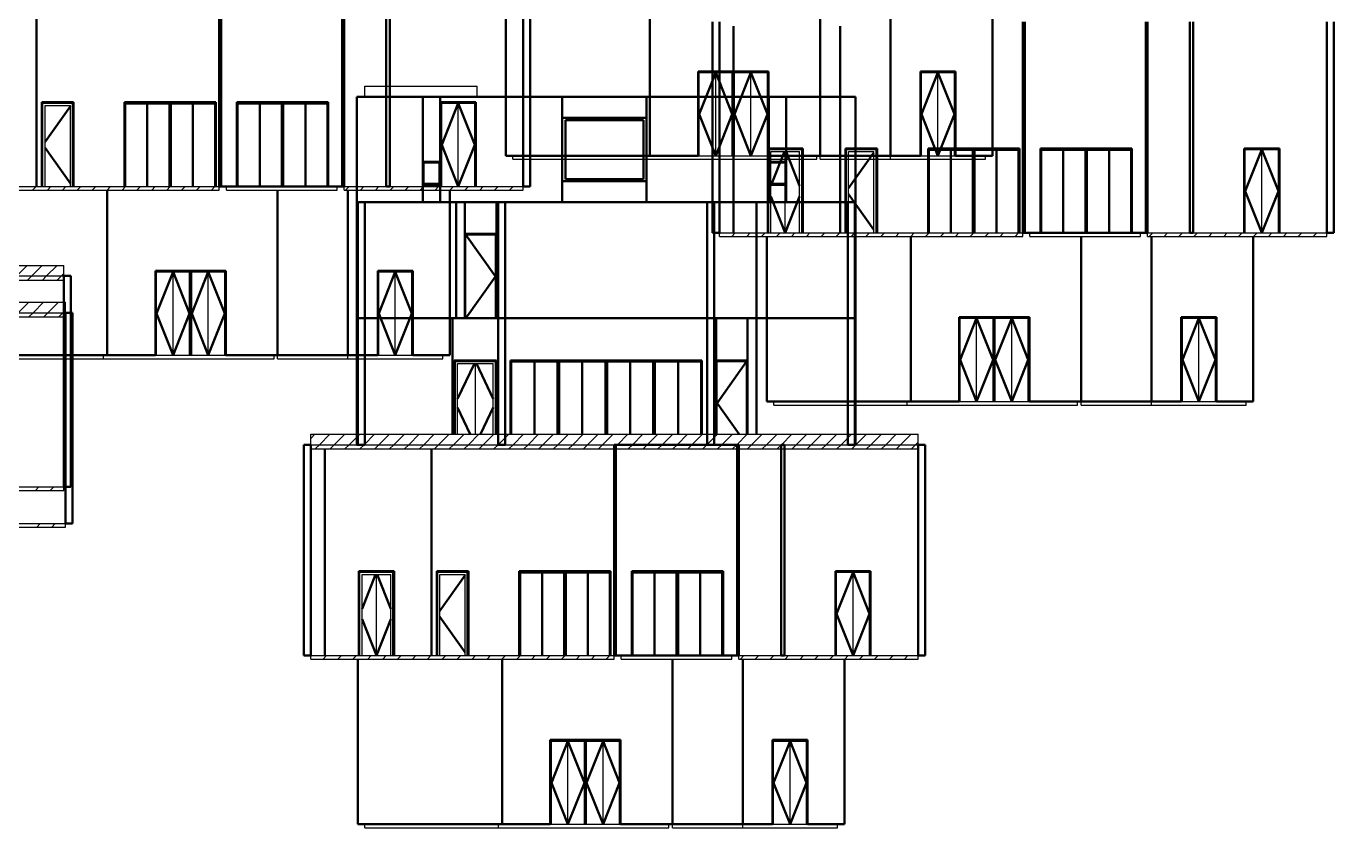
# Model space of a CAD drawing. Header units: millimetres. Extents: x 5622 to 129432, y -41588 to 30554.
# Drawn here: x 88003 to 125224, y -31222 to -8412 of the extents above; entities that cross this region are included whole.
import ezdxf

# ---------------------------------------------------------------- set-up
doc = ezdxf.new("R2010")
doc.units = ezdxf.units.MM
doc.header["$LTSCALE"] = 0.5
doc.layers.add('AE-Door', color=61, linetype='Continuous', lineweight=25)
for name, color, linetype in [('AE-ELEV-3', 154, 'Continuous'), ('AE-ELEV-4', 129, 'Continuous'), ('DOOR', 41, 'Continuous')]:
    doc.layers.add(name, color=color, linetype=linetype)

msp = doc.modelspace()

# ---------------------------------------------------------------- linework, layer by layer
at = {"layer": 'AE-Door', "color": 251, "linetype": 'Continuous', "lineweight": 25}
for p, q in [((107160, -12098), (107160, -9728)), ((107160, -9728), (108100, -9728)), ((108100, -12098), (108100, -9728)), ((108130, -12098), (108130, -9698)), ((108130, -12098), (108130, -9698)), ((108160, -12098), (108160, -9728)), ((108160, -9728), (109100, -9728)), ((109100, -12098), (109100, -9728)), ((113485, -12098), (113485, -9728)), ((113485, -9728), (114425, -9728)), ((114425, -12098), (114425, -9728)), ((99831, -12975), (99831, -10605)), ((99831, -10605), (100771, -10605)), ((100771, -12975), (100771, -10605)), ((107130, -12098), (107160, -12098)), ((108100, -12098), (108130, -12098)), ((108130, -12098), (108160, -12098)), ((109100, -12098), (109130, -12098)), ((113455, -12098), (113485, -12098)), ((114425, -12098), (114455, -12098)), ((122704, -14292), (122704, -11922)), ((122704, -11922), (123644, -11922)), ((123644, -14292), (123644, -11922)), ((100519, -16722), (100519, -14352)), ((100519, -14352), (101359, -14352)), ((101359, -16722), (101359, -14352)), ((91714, -17775), (91714, -15405)), ((91714, -15405), (92654, -15405)), ((92654, -17775), (92654, -15405)), ((92684, -17775), (92684, -15375)), ((92684, -17775), (92684, -15375)), ((92714, -17775), (92714, -15405)), ((92714, -15405), (93654, -15405)), ((93654, -17775), (93654, -15405)), ((98039, -17775), (98039, -15405)), ((98039, -15405), (98979, -15405)), ((98979, -17775), (98979, -15405)), ((114587, -19092), (114587, -16722)), ((114587, -16722), (115527, -16722)), ((115527, -19092), (115527, -16722)), ((115557, -19092), (115557, -16692)), ((115557, -19092), (115557, -16692)), ((115587, -19092), (115587, -16722)), ((115587, -16722), (116527, -16722)), ((116527, -19092), (116527, -16722)), ((120912, -19092), (120912, -16722)), ((120912, -16722), (121852, -16722)), ((121852, -19092), (121852, -16722)), ((91684, -17775), (91714, -17775)), ((92654, -17775), (92684, -17775)), ((92684, -17775), (92714, -17775)), ((93654, -17775), (93684, -17775)), ((98009, -17775), (98039, -17775)), ((98979, -17775), (99009, -17775)), ((107669, -20022), (107669, -17952)), ((107669, -17952), (108509, -17952)), ((108509, -20022), (108509, -17952)), ((114557, -19092), (114587, -19092)), ((115527, -19092), (115557, -19092)), ((115557, -19092), (115587, -19092)), ((116527, -19092), (116557, -19092)), ((120882, -19092), (120912, -19092)), ((121852, -19092), (121882, -19092)), ((111069, -26322), (111069, -23952)), ((111069, -23952), (112009, -23952)), ((112009, -26322), (112009, -23952)), ((102952, -31122), (102952, -28752)), ((102952, -28752), (103892, -28752)), ((103892, -31122), (103892, -28752)), ((103922, -31122), (103922, -28722)), ((103922, -31122), (103922, -28722)), ((103952, -31122), (103952, -28752)), ((103952, -28752), (104892, -28752)), ((104892, -31122), (104892, -28752)), ((109277, -31122), (109277, -28752)), ((109277, -28752), (110217, -28752)), ((110217, -31122), (110217, -28752)), ((102922, -31122), (102952, -31122)), ((103892, -31122), (103922, -31122)), ((103922, -31122), (103952, -31122)), ((104892, -31122), (104922, -31122)), ((109247, -31122), (109277, -31122)), ((110217, -31122), (110247, -31122))]:
    msp.add_line(p, q, dxfattribs=at)
at = {"layer": 'AE-Door', "color": 41, "linetype": 'Continuous', "lineweight": 25}
for p, q in [((107160, -12098), (107160, -9728)), ((107160, -9728), (107630, -9728)), ((107630, -12098), (107630, -9728)), ((107630, -12098), (107630, -9728)), ((107630, -9728), (108100, -9728)), ((108100, -12098), (108100, -9728)), ((108160, -12098), (108160, -9728)), ((108160, -9728), (108630, -9728)), ((108630, -12098), (108630, -9728)), ((108630, -12098), (108630, -9728)), ((108630, -9728), (109100, -9728)), ((109100, -12098), (109100, -9728)), ((113485, -12098), (113485, -9728)), ((113485, -9728), (113955, -9728)), ((113955, -12098), (113955, -9728)), ((113955, -12098), (113955, -9728)), ((113955, -9728), (114425, -9728)), ((114425, -12098), (114425, -9728)), ((99831, -12975), (99831, -10605)), ((99831, -10605), (100301, -10605)), ((100301, -12975), (100301, -10605)), ((100301, -12975), (100301, -10605)), ((100301, -10605), (100771, -10605)), ((100771, -12975), (100771, -10605)), ((107160, -12098), (107630, -12098)), ((107630, -12098), (108100, -12098)), ((108160, -12098), (108630, -12098)), ((108630, -12098), (109100, -12098)), ((109609, -14292), (109609, -11982)), ((109609, -14292), (109609, -11982)), ((113485, -12098), (113955, -12098)), ((113955, -12098), (114425, -12098)), ((122704, -14292), (122704, -11922)), ((122704, -11922), (123174, -11922)), ((123174, -14292), (123174, -11922)), ((123174, -14292), (123174, -11922)), ((123174, -11922), (123644, -11922)), ((123644, -14292), (123644, -11922)), ((100519, -16722), (100519, -14352)), ((100519, -14352), (101359, -14352)), ((101359, -16722), (101359, -14352)), ((91714, -17775), (91714, -15405)), ((91714, -15405), (92184, -15405)), ((92184, -17775), (92184, -15405)), ((92184, -17775), (92184, -15405)), ((92184, -15405), (92654, -15405)), ((92654, -17775), (92654, -15405)), ((92714, -17775), (92714, -15405)), ((92714, -15405), (93184, -15405)), ((93184, -17775), (93184, -15405)), ((93184, -17775), (93184, -15405)), ((93184, -15405), (93654, -15405)), ((93654, -17775), (93654, -15405)), ((98039, -17775), (98039, -15405)), ((98039, -15405), (98509, -15405)), ((98509, -17775), (98509, -15405)), ((98509, -17775), (98509, -15405)), ((98509, -15405), (98979, -15405)), ((98979, -17775), (98979, -15405)), ((114587, -19092), (114587, -16722)), ((114587, -16722), (115057, -16722)), ((115057, -19092), (115057, -16722)), ((115057, -19092), (115057, -16722)), ((115057, -16722), (115527, -16722)), ((115527, -19092), (115527, -16722)), ((115587, -19092), (115587, -16722)), ((115587, -16722), (116057, -16722)), ((116057, -19092), (116057, -16722)), ((116057, -19092), (116057, -16722)), ((116057, -16722), (116527, -16722)), ((116527, -19092), (116527, -16722)), ((120912, -19092), (120912, -16722)), ((120912, -16722), (121382, -16722)), ((121382, -19092), (121382, -16722)), ((121382, -19092), (121382, -16722)), ((121382, -16722), (121852, -16722)), ((121852, -19092), (121852, -16722)), ((91714, -17775), (92184, -17775)), ((92184, -17775), (92654, -17775)), ((92714, -17775), (93184, -17775)), ((93184, -17775), (93654, -17775)), ((98039, -17775), (98509, -17775)), ((98509, -17775), (98979, -17775)), ((100789, -20022), (100789, -18012)), ((100789, -20022), (100789, -18012)), ((107669, -20022), (107669, -17952)), ((107669, -17952), (108509, -17952)), ((108509, -20022), (108509, -17952)), ((114587, -19092), (115057, -19092)), ((115057, -19092), (115527, -19092)), ((115587, -19092), (116057, -19092)), ((116057, -19092), (116527, -19092)), ((120912, -19092), (121382, -19092)), ((121382, -19092), (121852, -19092)), ((97974, -26322), (97974, -24012)), ((97974, -26322), (97974, -24012)), ((111069, -26322), (111069, -23952)), ((111069, -23952), (111539, -23952)), ((111539, -26322), (111539, -23952)), ((111539, -26322), (111539, -23952)), ((111539, -23952), (112009, -23952)), ((112009, -26322), (112009, -23952)), ((102952, -31122), (102952, -28752)), ((102952, -28752), (103422, -28752)), ((103422, -31122), (103422, -28752)), ((103422, -31122), (103422, -28752)), ((103422, -28752), (103892, -28752)), ((103892, -31122), (103892, -28752)), ((103952, -31122), (103952, -28752)), ((103952, -28752), (104422, -28752)), ((104422, -31122), (104422, -28752)), ((104422, -31122), (104422, -28752)), ((104422, -28752), (104892, -28752)), ((104892, -31122), (104892, -28752)), ((109277, -31122), (109277, -28752)), ((109277, -28752), (109747, -28752)), ((109747, -31122), (109747, -28752)), ((109747, -31122), (109747, -28752)), ((109747, -28752), (110217, -28752)), ((110217, -31122), (110217, -28752)), ((102952, -31122), (103422, -31122)), ((103422, -31122), (103892, -31122)), ((103952, -31122), (104422, -31122)), ((104422, -31122), (104892, -31122)), ((109277, -31122), (109747, -31122)), ((109747, -31122), (110217, -31122))]:
    msp.add_line(p, q, dxfattribs=at)
at = {"layer": 'AE-Door', "color": 250, "linetype": 'Continuous', "lineweight": 25}
for p, q in [((88481, -12975), (88481, -10605)), ((88481, -10605), (89321, -10605)), ((88541, -12975), (88541, -10665)), ((88541, -10665), (89261, -10665)), ((89261, -12975), (89261, -10665)), ((89321, -12975), (89321, -10605)), ((109139, -14292), (109139, -11922)), ((109139, -11922), (110079, -11922)), ((109199, -14292), (109199, -11982)), ((109199, -11982), (110019, -11982)), ((110019, -14292), (110019, -11982)), ((110079, -14292), (110079, -11922)), ((111354, -14292), (111354, -11922)), ((111354, -11922), (112194, -11922)), ((111414, -14292), (111414, -11982)), ((111414, -11982), (112134, -11982)), ((112134, -14292), (112134, -11982)), ((112194, -14292), (112194, -11922)), ((100219, -20022), (100219, -17952)), ((100219, -17952), (101359, -17952)), ((100279, -20022), (100279, -18012)), ((100279, -18012), (101299, -18012)), ((101299, -20022), (101299, -18012)), ((101359, -20022), (101359, -17952)), ((108779, -20022), (108779, -17952)), ((108779, -17952), (108789, -17952)), ((97504, -26322), (97504, -23952)), ((97504, -23952), (98444, -23952)), ((97564, -26322), (97564, -24012)), ((97564, -24012), (98384, -24012)), ((98384, -26322), (98384, -24012)), ((98444, -26322), (98444, -23952)), ((99719, -26322), (99719, -23952)), ((99719, -23952), (100559, -23952)), ((99779, -26322), (99779, -24012)), ((99779, -24012), (100499, -24012)), ((100499, -26322), (100499, -24012)), ((100559, -26322), (100559, -23952))]:
    msp.add_line(p, q, dxfattribs=at)
at = {"layer": 'AE-ELEV-3', "color": 154, "linetype": 'Continuous', "lineweight": 50}
for p, q in [((93501, -12975), (93501, -6975)), ((93551, -12975), (93551, -6975)), ((97001, -12975), (97001, -6975)), ((97051, -12975), (97051, -6975)), ((98251, -12975), (98251, -6975)), ((98351, -12975), (98351, -6975)), ((102151, -12975), (102151, -6975)), ((102351, -12975), (102351, -6975)), ((88301, -12975), (88301, -7095)), ((88301, -12975), (88301, -7095)), ((101655, -12098), (101655, -7398)), ((105755, -12098), (105755, -7398)), ((105755, -12098), (105755, -7398)), ((110605, -12098), (110605, -7398)), ((110605, -12098), (110605, -7398)), ((112605, -12098), (112605, -7398)), ((115505, -12098), (115505, -7398)), ((107540, -14292), (107540, -8292)), ((107740, -14292), (107740, -8292)), ((108136, -14292), (108136, -8412)), ((111174, -14292), (111174, -8412)), ((111174, -14292), (111174, -8412)), ((116374, -14292), (116374, -8292)), ((116424, -14292), (116424, -8292)), ((119874, -14292), (119874, -8292)), ((119924, -14292), (119924, -8292)), ((121124, -14292), (121124, -8292)), ((121224, -14292), (121224, -8292)), ((125024, -14292), (125024, -8292)), ((125224, -14292), (125224, -8292)), ((107130, -12098), (107130, -9698)), ((107130, -9698), (109130, -9698)), ((109130, -12098), (109130, -9698)), ((113455, -12098), (113455, -9698)), ((113455, -9698), (114455, -9698)), ((114455, -12098), (114455, -9698)), ((88451, -12975), (88451, -10575)), ((88451, -10575), (89351, -10575)), ((89351, -12975), (89351, -10575)), ((90801, -12975), (90801, -10575)), ((90801, -10575), (93401, -10575)), ((93401, -12975), (93401, -10575)), ((94001, -12975), (94001, -10575)), ((94001, -10575), (96601, -10575)), ((96601, -12975), (96601, -10575)), ((97419, -13422), (97419, -10422)), ((97419, -10422), (99289, -10422)), ((99289, -13422), (99289, -10422)), ((99289, -10422), (99789, -10422)), ((99789, -13422), (99789, -10422)), ((99789, -10422), (103264, -10422)), ((99801, -12975), (99801, -10575)), ((99801, -10575), (100801, -10575)), ((100801, -12975), (100801, -10575)), ((103264, -13422), (103264, -10422)), ((103264, -10422), (105664, -10422)), ((105664, -13422), (105664, -10422)), ((105664, -10422), (109139, -10422)), ((109139, -13422), (109139, -10422)), ((109139, -10422), (109639, -10422)), ((109639, -13422), (109639, -10422)), ((109639, -10422), (111609, -10422)), ((111609, -13422), (111609, -10422)), ((103264, -11022), (105664, -11022)), ((109109, -14292), (109109, -11892)), ((109109, -11892), (110109, -11892)), ((110109, -14292), (110109, -11892)), ((111324, -14292), (111324, -11892)), ((111324, -11892), (112224, -11892)), ((112224, -14292), (112224, -11892)), ((113674, -14292), (113674, -11892)), ((113674, -11892), (116274, -11892)), ((116274, -14292), (116274, -11892)), ((116874, -14292), (116874, -11892)), ((116874, -11892), (119474, -11892)), ((119474, -14292), (119474, -11892)), ((122674, -14292), (122674, -11892)), ((122674, -11892), (123674, -11892)), ((123674, -14292), (123674, -11892)), ((99289, -12272), (99789, -12272)), ((101655, -12098), (105755, -12098)), ((105755, -12098), (107130, -12098)), ((109130, -12098), (110605, -12098)), ((109139, -12272), (109639, -12272)), ((110605, -12098), (112605, -12098)), ((112605, -12098), (113455, -12098)), ((114455, -12098), (115505, -12098)), ((93501, -12975), (93551, -12975)), ((93551, -12975), (94001, -12975)), ((96601, -12975), (97001, -12975)), ((97001, -12975), (97051, -12975)), ((98251, -12975), (98351, -12975)), ((99289, -12922), (99789, -12922)), ((102151, -12975), (102351, -12975)), ((103264, -12822), (105664, -12822)), ((109139, -12922), (109639, -12922)), ((90309, -17775), (90309, -13075)), ((90309, -17775), (90309, -13075)), ((95159, -17775), (95159, -13075)), ((95159, -17775), (95159, -13075)), ((97159, -17775), (97159, -13075)), ((100059, -17775), (100059, -13075)), ((97419, -16722), (97419, -13422)), ((97419, -13422), (97439, -13422)), ((97439, -16722), (97439, -13422)), ((97439, -16722), (97439, -13422)), ((97439, -13422), (97639, -13422)), ((97639, -16722), (97639, -13422)), ((97639, -13422), (100239, -13422)), ((100239, -16722), (100239, -13422)), ((100239, -13422), (101439, -13422)), ((100489, -16722), (100489, -13422)), ((101389, -16722), (101389, -13422)), ((101439, -16722), (101439, -13422)), ((101439, -13422), (101639, -13422)), ((101639, -16722), (101639, -13422)), ((101639, -13422), (103264, -13422)), ((103264, -13422), (105664, -13422)), ((103264, -13422), (105664, -13422)), ((105664, -13422), (107389, -13422)), ((107389, -16722), (107389, -13422)), ((107389, -13422), (107589, -13422)), ((107589, -16722), (107589, -13422)), ((107589, -13422), (108789, -13422)), ((108789, -16722), (108789, -13422)), ((108789, -13422), (111389, -13422)), ((111389, -16722), (111389, -13422)), ((111389, -13422), (111589, -13422)), ((111589, -16722), (111589, -13422)), ((111589, -16722), (111589, -13422)), ((111589, -13422), (111609, -13422)), ((111609, -16722), (111609, -13422)), ((100489, -14322), (101389, -14322)), ((107540, -14292), (107740, -14292)), ((107740, -14292), (107740, -14292)), ((109082, -19092), (109082, -14392)), ((113182, -19092), (113182, -14392)), ((113182, -19092), (113182, -14392)), ((116374, -14292), (116424, -14292)), ((116424, -14292), (116874, -14292)), ((118032, -19092), (118032, -14392)), ((118032, -19092), (118032, -14392)), ((119474, -14292), (119874, -14292)), ((119874, -14292), (119924, -14292)), ((120032, -19092), (120032, -14392)), ((121124, -14292), (121224, -14292)), ((122932, -19092), (122932, -14392)), ((125024, -14292), (125224, -14292)), ((89079, -21520), (89079, -15520)), ((89079, -15520), (89279, -15520)), ((89279, -21520), (89279, -15520)), ((91684, -17775), (91684, -15375)), ((91684, -15375), (93684, -15375)), ((93684, -17775), (93684, -15375)), ((98009, -17775), (98009, -15375)), ((98009, -15375), (99009, -15375)), ((99009, -17775), (99009, -15375)), ((89119, -22564), (89119, -16564)), ((89119, -16564), (89319, -16564)), ((89319, -22564), (89319, -16564)), ((97419, -20322), (97419, -16722)), ((97419, -16722), (97439, -16722)), ((97419, -16722), (97439, -16722)), ((97439, -20322), (97439, -16722)), ((97439, -20322), (97439, -16722)), ((97439, -16722), (97639, -16722)), ((97439, -16722), (97639, -16722)), ((97639, -20322), (97639, -16722)), ((97639, -16722), (100239, -16722)), ((100139, -20022), (100139, -16722)), ((100239, -16722), (101439, -16722)), ((101439, -20322), (101439, -16722)), ((101439, -16722), (101639, -16722)), ((101439, -16722), (101639, -16722)), ((101639, -20322), (101639, -16722)), ((101639, -16722), (107389, -16722)), ((107389, -20322), (107389, -16722)), ((107389, -16722), (107589, -16722)), ((107389, -16722), (107589, -16722)), ((107589, -20322), (107589, -16722)), ((107589, -16722), (107639, -16722)), ((107639, -20022), (107639, -16722)), ((107639, -16722), (108539, -16722)), ((108539, -20022), (108539, -16722)), ((108539, -16722), (108789, -16722)), ((108789, -20022), (108789, -16722)), ((108789, -16722), (111389, -16722)), ((111389, -20322), (111389, -16722)), ((111389, -16722), (111589, -16722)), ((111389, -16722), (111589, -16722)), ((111589, -20322), (111589, -16722)), ((111589, -20322), (111589, -16722)), ((111589, -16722), (111609, -16722)), ((111589, -16722), (111609, -16722)), ((111609, -20322), (111609, -16722)), ((114557, -19092), (114557, -16692)), ((114557, -16692), (116557, -16692)), ((116557, -19092), (116557, -16692)), ((120882, -19092), (120882, -16692)), ((120882, -16692), (121882, -16692)), ((121882, -19092), (121882, -16692)), ((86209, -17775), (90309, -17775)), ((90309, -17775), (91684, -17775)), ((93684, -17775), (95159, -17775)), ((95159, -17775), (97159, -17775)), ((97159, -17775), (98009, -17775)), ((99009, -17775), (100059, -17775)), ((100189, -20022), (100189, -17922)), ((100189, -17922), (101389, -17922)), ((101389, -20022), (101389, -17922)), ((101789, -20022), (101789, -17922)), ((101789, -17922), (107239, -17922)), ((107239, -20022), (107239, -17922)), ((107639, -17922), (108539, -17922)), ((109082, -19092), (113182, -19092)), ((113182, -19092), (114557, -19092)), ((116557, -19092), (118032, -19092)), ((118032, -19092), (120032, -19092)), ((120032, -19092), (120882, -19092)), ((121882, -19092), (122932, -19092)), ((95905, -26322), (95905, -20322)), ((95905, -20322), (96106, -20322)), ((96106, -26322), (96106, -20322)), ((96501, -26322), (96501, -20442)), ((97419, -20322), (97439, -20322)), ((97439, -20322), (97639, -20322)), ((99539, -26322), (99539, -20442)), ((99539, -26322), (99539, -20442)), ((101439, -20322), (101639, -20322)), ((104739, -26322), (104739, -20322)), ((104739, -20322), (104789, -20322)), ((104789, -26322), (104789, -20322)), ((104789, -20322), (108239, -20322)), ((107389, -20322), (107589, -20322)), ((108239, -26322), (108239, -20322)), ((108239, -20322), (108289, -20322)), ((108289, -26322), (108289, -20322)), ((109489, -26322), (109489, -20322)), ((109489, -20322), (109589, -20322)), ((109589, -26322), (109589, -20322)), ((111389, -20322), (111589, -20322)), ((111589, -20322), (111609, -20322)), ((113389, -26322), (113389, -20322)), ((113389, -20322), (113589, -20322)), ((113589, -26322), (113589, -20322)), ((89079, -21520), (89279, -21520)), ((89119, -22564), (89319, -22564)), ((97474, -26322), (97474, -23922)), ((97474, -23922), (98474, -23922)), ((98474, -26322), (98474, -23922)), ((99689, -26322), (99689, -23922)), ((99689, -23922), (100589, -23922)), ((100589, -26322), (100589, -23922)), ((102039, -26322), (102039, -23922)), ((102039, -23922), (104639, -23922)), ((104639, -26322), (104639, -23922)), ((105239, -26322), (105239, -23922)), ((105239, -23922), (107839, -23922)), ((107839, -26322), (107839, -23922)), ((111039, -26322), (111039, -23922)), ((111039, -23922), (112039, -23922)), ((112039, -26322), (112039, -23922)), ((95905, -26322), (96106, -26322)), ((96106, -26322), (96106, -26322)), ((97447, -31122), (97447, -26422)), ((101547, -31122), (101547, -26422)), ((101547, -31122), (101547, -26422)), ((104739, -26322), (104789, -26322)), ((104789, -26322), (105239, -26322)), ((106397, -31122), (106397, -26422)), ((106397, -31122), (106397, -26422)), ((107839, -26322), (108239, -26322)), ((108239, -26322), (108289, -26322)), ((108397, -31122), (108397, -26422)), ((109489, -26322), (109589, -26322)), ((111297, -31122), (111297, -26422)), ((113389, -26322), (113589, -26322)), ((102922, -31122), (102922, -28722)), ((102922, -28722), (104922, -28722)), ((104922, -31122), (104922, -28722)), ((109247, -31122), (109247, -28722)), ((109247, -28722), (110247, -28722)), ((110247, -31122), (110247, -28722)), ((97447, -31122), (101547, -31122)), ((101547, -31122), (102922, -31122)), ((104922, -31122), (106397, -31122)), ((106397, -31122), (108397, -31122)), ((108397, -31122), (109247, -31122)), ((110247, -31122), (111297, -31122))]:
    msp.add_line(p, q, dxfattribs=at)
at = {"layer": 'AE-ELEV-4', "color": 129, "linetype": 'Continuous', "lineweight": 50}
for p, q in [((107160, -10913), (107630, -9728)), ((108100, -10913), (107630, -9728)), ((108160, -10913), (108630, -9728)), ((109100, -10913), (108630, -9728)), ((113485, -10913), (113955, -9728)), ((114425, -10913), (113955, -9728)), ((88541, -11706), (89261, -10690)), ((90822, -12975), (90822, -10611)), ((90822, -10611), (93379, -10611)), ((91451, -12975), (91451, -10611)), ((92079, -12975), (92079, -10611)), ((92101, -12975), (92101, -10611)), ((92122, -12975), (92122, -10611)), ((92751, -12975), (92751, -10611)), ((93379, -12975), (93379, -10611)), ((94022, -12975), (94022, -10611)), ((94022, -10611), (96579, -10611)), ((94651, -12975), (94651, -10611)), ((95279, -12975), (95279, -10611)), ((95301, -12975), (95301, -10611)), ((95322, -12975), (95322, -10611)), ((95951, -12975), (95951, -10611)), ((96579, -12975), (96579, -10611)), ((99831, -11790), (100301, -10605)), ((100771, -11790), (100301, -10605)), ((103354, -12762), (103354, -11082)), ((103354, -11082), (105574, -11082)), ((105574, -12762), (105574, -11082)), ((107630, -12098), (107160, -10913)), ((107630, -12098), (108100, -10913)), ((108630, -12098), (108160, -10913)), ((108630, -12098), (109100, -10913)), ((113955, -12098), (113485, -10913)), ((113955, -12098), (114425, -10913)), ((89261, -12891), (88541, -11875)), ((100301, -12975), (99831, -11790)), ((100301, -12975), (100771, -11790)), ((109199, -12956), (109585, -11982)), ((110019, -12956), (109633, -11982)), ((111414, -13022), (112134, -12007)), ((113695, -14292), (113695, -11928)), ((113695, -11928), (116252, -11928)), ((114324, -14292), (114324, -11928)), ((114952, -14292), (114952, -11928)), ((114974, -14292), (114974, -11928)), ((114995, -14292), (114995, -11928)), ((115624, -14292), (115624, -11928)), ((116252, -14292), (116252, -11928)), ((116895, -14292), (116895, -11928)), ((116895, -11928), (119452, -11928)), ((117524, -14292), (117524, -11928)), ((118152, -14292), (118152, -11928)), ((118174, -14292), (118174, -11928)), ((118195, -14292), (118195, -11928)), ((118824, -14292), (118824, -11928)), ((119452, -14292), (119452, -11928)), ((122704, -13107), (123174, -11922)), ((123644, -13107), (123174, -11922)), ((99308, -12900), (99308, -12294)), ((99308, -12294), (99770, -12294)), ((99770, -12900), (99770, -12294)), ((109158, -12900), (109158, -12294)), ((109158, -12294), (109620, -12294)), ((109620, -12900), (109620, -12294)), ((94001, -12975), (96601, -12975)), ((99308, -12900), (99770, -12900)), ((103354, -12762), (105574, -12762)), ((109158, -12900), (109620, -12900)), ((109609, -14292), (109199, -13258)), ((109609, -14292), (110019, -13258)), ((112134, -14207), (111414, -13192)), ((123174, -14292), (122704, -13107)), ((123174, -14292), (123644, -13107)), ((101359, -15537), (100519, -14352)), ((116874, -14292), (119474, -14292)), ((91714, -16590), (92184, -15405)), ((92654, -16590), (92184, -15405)), ((92714, -16590), (93184, -15405)), ((93654, -16590), (93184, -15405)), ((98039, -16590), (98509, -15405)), ((98979, -16590), (98509, -15405)), ((100519, -16722), (101359, -15537)), ((92184, -17775), (91714, -16590)), ((92184, -17775), (92654, -16590)), ((93184, -17775), (92714, -16590)), ((93184, -17775), (93654, -16590)), ((98509, -17775), (98039, -16590)), ((98509, -17775), (98979, -16590)), ((114587, -17907), (115057, -16722)), ((115527, -17907), (115057, -16722)), ((115587, -17907), (116057, -16722)), ((116527, -17907), (116057, -16722)), ((120912, -17907), (121382, -16722)), ((121852, -17907), (121382, -16722)), ((100279, -19012), (100760, -18012)), ((101299, -19012), (100818, -18012)), ((101812, -20022), (101812, -17958)), ((101812, -17958), (104491, -17958)), ((102470, -20022), (102470, -17958)), ((103129, -20022), (103129, -17958)), ((103152, -20022), (103152, -17958)), ((103174, -20022), (103174, -17958)), ((103833, -20022), (103833, -17958)), ((104491, -20022), (104491, -17958)), ((104514, -20022), (104514, -17922)), ((104514, -20022), (104514, -17922)), ((104514, -20022), (104514, -17922)), ((104514, -20022), (104514, -17922)), ((104537, -20022), (104537, -17958)), ((104537, -17958), (107216, -17958)), ((105195, -20022), (105195, -17958)), ((105854, -20022), (105854, -17958)), ((105876, -20022), (105876, -17958)), ((105899, -20022), (105899, -17958)), ((106558, -20022), (106558, -17958)), ((107216, -20022), (107216, -17958)), ((107669, -19137), (108509, -17952)), ((115057, -19092), (114587, -17907)), ((115057, -19092), (115527, -17907)), ((116057, -19092), (115587, -17907)), ((116057, -19092), (116527, -17907)), ((121382, -19092), (120912, -17907)), ((121382, -19092), (121852, -17907)), ((100645, -20022), (100279, -19262)), ((100933, -20022), (101299, -19262)), ((108296, -20022), (107669, -19137)), ((97564, -24986), (97951, -24012)), ((98384, -24986), (97998, -24012)), ((99779, -25052), (100499, -24037)), ((102061, -26322), (102061, -23958)), ((102061, -23958), (104617, -23958)), ((102689, -26322), (102689, -23958)), ((103317, -26322), (103317, -23958)), ((103339, -26322), (103339, -23958)), ((103361, -26322), (103361, -23958)), ((103989, -26322), (103989, -23958)), ((104617, -26322), (104617, -23958)), ((105261, -26322), (105261, -23958)), ((105261, -23958), (107817, -23958)), ((105889, -26322), (105889, -23958)), ((106517, -26322), (106517, -23958)), ((106539, -26322), (106539, -23958)), ((106561, -26322), (106561, -23958)), ((107189, -26322), (107189, -23958)), ((107817, -26322), (107817, -23958)), ((111069, -25137), (111539, -23952)), ((112009, -25137), (111539, -23952)), ((97974, -26322), (97564, -25288)), ((97974, -26322), (98384, -25288)), ((100499, -26237), (99779, -25222)), ((111539, -26322), (111069, -25137)), ((111539, -26322), (112009, -25137)), ((105239, -26322), (107839, -26322)), ((102952, -29937), (103422, -28752)), ((103892, -29937), (103422, -28752)), ((103952, -29937), (104422, -28752)), ((104892, -29937), (104422, -28752)), ((109277, -29937), (109747, -28752)), ((110217, -29937), (109747, -28752)), ((103422, -31122), (102952, -29937)), ((103422, -31122), (103892, -29937)), ((104422, -31122), (103952, -29937)), ((104422, -31122), (104892, -29937)), ((109747, -31122), (109277, -29937)), ((109747, -31122), (110217, -29937))]:
    msp.add_line(p, q, dxfattribs=at)
at = {"layer": 'DOOR', "color": 41, "linetype": 'Continuous', "lineweight": -3}
for p, q in [((97639, -10422), (97639, -10122)), ((97639, -10122), (100839, -10122)), ((100839, -10422), (100839, -10122)), ((101855, -12198), (101855, -12098)), ((101855, -12198), (105655, -12198)), ((105655, -12198), (105655, -12098)), ((105655, -12198), (110505, -12198)), ((110505, -12198), (110505, -12098)), ((110605, -12198), (110605, -12098)), ((110605, -12198), (112605, -12198)), ((112605, -12198), (112605, -12098)), ((112605, -12198), (115305, -12198)), ((115305, -12198), (115305, -12098)), ((84868, -12975), (93501, -12975)), ((88185, -13075), (88285, -12975)), ((88610, -13075), (88710, -12975)), ((89034, -13075), (89134, -12975)), ((89458, -13075), (89558, -12975)), ((89882, -13075), (89982, -12975)), ((90307, -13075), (90407, -12975)), ((90731, -13075), (90831, -12975)), ((91155, -13075), (91255, -12975)), ((91579, -13075), (91679, -12975)), ((92004, -13075), (92104, -12975)), ((92428, -13075), (92528, -12975)), ((92852, -13075), (92952, -12975)), ((93276, -13075), (93376, -12975)), ((93501, -13075), (93501, -12975)), ((93701, -13075), (93701, -12975)), ((93701, -13075), (93701, -12975)), ((96851, -13075), (96851, -12975)), ((96851, -13075), (96851, -12975)), ((97051, -13075), (97051, -12975)), ((97051, -12975), (102151, -12975)), ((97095, -13075), (97195, -12975)), ((97519, -13075), (97619, -12975)), ((97943, -13075), (98043, -12975)), ((98368, -13075), (98468, -12975)), ((98792, -13075), (98892, -12975)), ((99216, -13075), (99316, -12975)), ((99640, -13075), (99740, -12975)), ((100065, -13075), (100165, -12975)), ((100489, -13075), (100589, -12975)), ((100913, -13075), (101013, -12975)), ((101337, -13075), (101437, -12975)), ((101762, -13075), (101862, -12975)), ((102151, -13075), (102151, -12975)), ((84868, -13075), (93501, -13075)), ((93701, -13075), (96851, -13075)), ((93701, -13075), (96851, -13075)), ((97051, -13075), (102151, -13075)), ((107740, -14316), (107764, -14292)), ((107740, -14392), (107740, -14292)), ((107740, -14292), (116374, -14292)), ((107740, -14392), (116374, -14392)), ((108088, -14392), (108188, -14292)), ((108513, -14392), (108613, -14292)), ((108937, -14392), (109037, -14292)), ((109361, -14392), (109461, -14292)), ((109785, -14392), (109885, -14292)), ((110210, -14392), (110310, -14292)), ((110634, -14392), (110734, -14292)), ((111058, -14392), (111158, -14292)), ((111482, -14392), (111582, -14292)), ((111907, -14392), (112007, -14292)), ((112331, -14392), (112431, -14292)), ((112755, -14392), (112855, -14292)), ((113179, -14392), (113279, -14292)), ((113604, -14392), (113704, -14292)), ((114028, -14392), (114128, -14292)), ((114452, -14392), (114552, -14292)), ((114877, -14392), (114977, -14292)), ((115301, -14392), (115401, -14292)), ((115725, -14392), (115825, -14292)), ((116149, -14392), (116249, -14292)), ((116374, -14392), (116374, -14292)), ((116574, -14392), (116574, -14292)), ((116574, -14392), (116574, -14292)), ((116574, -14392), (119724, -14392)), ((116574, -14392), (119724, -14392)), ((119724, -14392), (119724, -14292)), ((119724, -14392), (119724, -14292)), ((119924, -14392), (119924, -14292)), ((119924, -14292), (125024, -14292)), ((119924, -14392), (125024, -14392)), ((119968, -14392), (120068, -14292)), ((120392, -14392), (120492, -14292)), ((120816, -14392), (120916, -14292)), ((121240, -14392), (121340, -14292)), ((121665, -14392), (121765, -14292)), ((122089, -14392), (122189, -14292)), ((122513, -14392), (122613, -14292)), ((122938, -14392), (123038, -14292)), ((123362, -14392), (123462, -14292)), ((123786, -14392), (123886, -14292)), ((124210, -14392), (124310, -14292)), ((124635, -14392), (124735, -14292)), ((125024, -14392), (125024, -14292)), ((71796, -15220), (89079, -15220)), ((87736, -15520), (88036, -15220)), ((88160, -15520), (88460, -15220)), ((88584, -15520), (88884, -15220)), ((89079, -15520), (89079, -15220)), ((71796, -15520), (89079, -15520)), ((71796, -15520), (89079, -15520)), ((88040, -15640), (88160, -15520)), ((88464, -15640), (88584, -15520)), ((88888, -15640), (89008, -15520)), ((89008, -15520), (89079, -15449)), ((89079, -15640), (89079, -15520)), ((71796, -15640), (89079, -15640)), ((71836, -16264), (89119, -16264)), ((87776, -16564), (88076, -16264)), ((88200, -16564), (88500, -16264)), ((88624, -16564), (88924, -16264)), ((89119, -16564), (89119, -16264)), ((71836, -16564), (89119, -16564)), ((71836, -16564), (89119, -16564)), ((71836, -16684), (89119, -16684)), ((88080, -16684), (88200, -16564)), ((88504, -16684), (88624, -16564)), ((88929, -16684), (89049, -16564)), ((89049, -16564), (89119, -16494)), ((89119, -16684), (89119, -16564)), ((90209, -17875), (90209, -17775)), ((95059, -17875), (95059, -17775)), ((95159, -17875), (95159, -17775)), ((97159, -17875), (97159, -17775)), ((99859, -17875), (99859, -17775)), ((86409, -17875), (90209, -17875)), ((90209, -17875), (95059, -17875)), ((95159, -17875), (97159, -17875)), ((97159, -17875), (99859, -17875)), ((109282, -19192), (109282, -19092)), ((109282, -19192), (113082, -19192)), ((113082, -19192), (113082, -19092)), ((113082, -19192), (117932, -19192)), ((117932, -19192), (117932, -19092)), ((118032, -19192), (118032, -19092)), ((118032, -19192), (120032, -19192)), ((120032, -19192), (120032, -19092)), ((120032, -19192), (122732, -19192)), ((122732, -19192), (122732, -19092)), ((96106, -20140), (96224, -20022)), ((96106, -20322), (96106, -20022)), ((96106, -20022), (113389, -20022)), ((96348, -20322), (96648, -20022)), ((96772, -20322), (97072, -20022)), ((97196, -20322), (97496, -20022)), ((97621, -20322), (97921, -20022)), ((98045, -20322), (98345, -20022)), ((98469, -20322), (98769, -20022)), ((98893, -20322), (99193, -20022)), ((99318, -20322), (99618, -20022)), ((99742, -20322), (100042, -20022)), ((100166, -20322), (100466, -20022)), ((100590, -20322), (100890, -20022)), ((101015, -20322), (101315, -20022)), ((101439, -20322), (101739, -20022)), ((101863, -20322), (102163, -20022)), ((102288, -20322), (102588, -20022)), ((102712, -20322), (103012, -20022)), ((103136, -20322), (103436, -20022)), ((103560, -20322), (103860, -20022)), ((103985, -20322), (104285, -20022)), ((104409, -20322), (104709, -20022)), ((104833, -20322), (105133, -20022)), ((105257, -20322), (105557, -20022)), ((105682, -20322), (105982, -20022)), ((106106, -20322), (106406, -20022)), ((106530, -20322), (106830, -20022)), ((106954, -20322), (107254, -20022)), ((107379, -20322), (107679, -20022)), ((107803, -20322), (108103, -20022)), ((108227, -20322), (108527, -20022)), ((108651, -20322), (108951, -20022)), ((109076, -20322), (109376, -20022)), ((109500, -20322), (109800, -20022)), ((109924, -20322), (110224, -20022)), ((110349, -20322), (110649, -20022)), ((110773, -20322), (111073, -20022)), ((111197, -20322), (111497, -20022)), ((111621, -20322), (111921, -20022)), ((112046, -20322), (112346, -20022)), ((112470, -20322), (112770, -20022)), ((112894, -20322), (113194, -20022)), ((113389, -20322), (113389, -20022)), ((96106, -20442), (96106, -20322)), ((96106, -20322), (113389, -20322)), ((96106, -20322), (113389, -20322)), ((96106, -20442), (113389, -20442)), ((96228, -20442), (96348, -20322)), ((96652, -20442), (96772, -20322)), ((97076, -20442), (97196, -20322)), ((97501, -20442), (97621, -20322)), ((97925, -20442), (98045, -20322)), ((98349, -20442), (98469, -20322)), ((98773, -20442), (98893, -20322)), ((99198, -20442), (99318, -20322)), ((99622, -20442), (99742, -20322)), ((100046, -20442), (100166, -20322)), ((100470, -20442), (100590, -20322)), ((100895, -20442), (101015, -20322)), ((101319, -20442), (101439, -20322)), ((101743, -20442), (101863, -20322)), ((102168, -20442), (102288, -20322)), ((102592, -20442), (102712, -20322)), ((103016, -20442), (103136, -20322)), ((103440, -20442), (103560, -20322)), ((103865, -20442), (103985, -20322)), ((104289, -20442), (104409, -20322)), ((104713, -20442), (104833, -20322)), ((105137, -20442), (105257, -20322)), ((105562, -20442), (105682, -20322)), ((105986, -20442), (106106, -20322)), ((106410, -20442), (106530, -20322)), ((106834, -20442), (106954, -20322)), ((107259, -20442), (107379, -20322)), ((107683, -20442), (107803, -20322)), ((108107, -20442), (108227, -20322)), ((108531, -20442), (108651, -20322)), ((108956, -20442), (109076, -20322)), ((109380, -20442), (109500, -20322)), ((109804, -20442), (109924, -20322)), ((110229, -20442), (110349, -20322)), ((110653, -20442), (110773, -20322)), ((111077, -20442), (111197, -20322)), ((111501, -20442), (111621, -20322)), ((111926, -20442), (112046, -20322)), ((112350, -20442), (112470, -20322)), ((112774, -20442), (112894, -20322)), ((113198, -20442), (113318, -20322)), ((113318, -20322), (113389, -20251)), ((113389, -20442), (113389, -20322)), ((83979, -21520), (89079, -21520)), ((88266, -21620), (88366, -21520)), ((88690, -21620), (88790, -21520)), ((89079, -21620), (89079, -21520)), ((83979, -21620), (89079, -21620)), ((84019, -22564), (89119, -22564)), ((84019, -22664), (89119, -22664)), ((88306, -22664), (88406, -22564)), ((88730, -22664), (88830, -22564)), ((89119, -22664), (89119, -22564)), ((96106, -26346), (96129, -26322)), ((96106, -26422), (96106, -26322)), ((96106, -26322), (104739, -26322)), ((96106, -26422), (104739, -26422)), ((96454, -26422), (96554, -26322)), ((96878, -26422), (96978, -26322)), ((97302, -26422), (97402, -26322)), ((97726, -26422), (97826, -26322)), ((98151, -26422), (98251, -26322)), ((98575, -26422), (98675, -26322)), ((98999, -26422), (99099, -26322)), ((99423, -26422), (99523, -26322)), ((99848, -26422), (99948, -26322)), ((100272, -26422), (100372, -26322)), ((100696, -26422), (100796, -26322)), ((101121, -26422), (101221, -26322)), ((101545, -26422), (101645, -26322)), ((101969, -26422), (102069, -26322)), ((102393, -26422), (102493, -26322)), ((102818, -26422), (102918, -26322)), ((103242, -26422), (103342, -26322)), ((103666, -26422), (103766, -26322)), ((104090, -26422), (104190, -26322)), ((104515, -26422), (104615, -26322)), ((104739, -26422), (104739, -26322)), ((104939, -26422), (104939, -26322)), ((104939, -26422), (104939, -26322)), ((104939, -26422), (108089, -26422)), ((104939, -26422), (108089, -26422)), ((108089, -26422), (108089, -26322)), ((108089, -26422), (108089, -26322)), ((108289, -26422), (108289, -26322)), ((108289, -26322), (113389, -26322)), ((108289, -26422), (113389, -26422)), ((108333, -26422), (108433, -26322)), ((108757, -26422), (108857, -26322)), ((109182, -26422), (109282, -26322)), ((109606, -26422), (109706, -26322)), ((110030, -26422), (110130, -26322)), ((110454, -26422), (110554, -26322)), ((110879, -26422), (110979, -26322)), ((111303, -26422), (111403, -26322)), ((111727, -26422), (111827, -26322)), ((112151, -26422), (112251, -26322)), ((112576, -26422), (112676, -26322)), ((113000, -26422), (113100, -26322)), ((113389, -26422), (113389, -26322)), ((97647, -31222), (97647, -31122)), ((97647, -31222), (101447, -31222)), ((101447, -31222), (101447, -31122)), ((101447, -31222), (106297, -31222)), ((106297, -31222), (106297, -31122)), ((106397, -31222), (106397, -31122)), ((106397, -31222), (108397, -31222)), ((108397, -31222), (108397, -31122)), ((108397, -31222), (111097, -31222)), ((111097, -31222), (111097, -31122))]:
    msp.add_line(p, q, dxfattribs=at)

doc.saveas('drawing.dxf')
